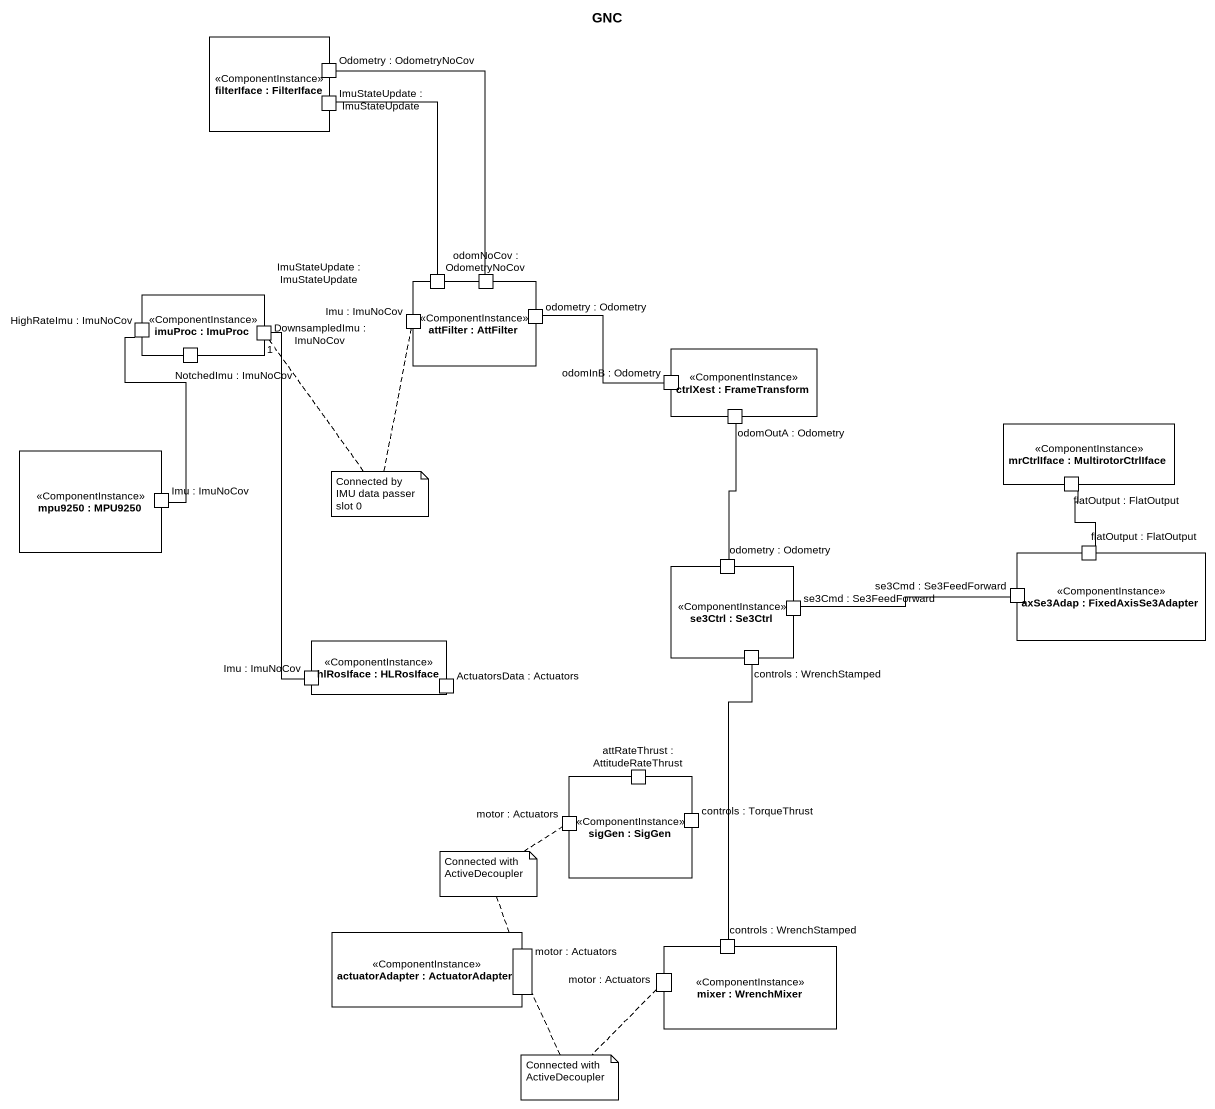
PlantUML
@startuml
title GNC
rectangle "filterIface : FilterIface" as filterIface <<ComponentInstance>> {
  port "Odometry : OdometryNoCov" as Odometry_OdometryNoCov
  port "ImuStateUpdate : ImuStateUpdate" as ImuStateUpdate
}
rectangle "attFilter : AttFilter" as attFilter <<ComponentInstance>> {
  port "ImuStateUpdate : ImuStateUpdate" as ImuStateUpdate_2
  port "odomNoCov : OdometryNoCov" as odomNoCov_OdometryNoCov
  port "Imu : ImuNoCov" as Imu_ImuNoCov
  port "odometry : Odometry" as odometry_Odometry
}
rectangle "imuProc : ImuProc" as imuProc <<ComponentInstance>> {
  port "HighRateImu : ImuNoCov" as HighRateImu_ImuNoCov
  port "DownsampledImu : ImuNoCov" as DownsampledImu_ImuNoCov
  port "NotchedImu : ImuNoCov" as NotchedImu_ImuNoCov
}
rectangle "ctrlXest : FrameTransform" as ctrlXest <<ComponentInstance>> {
  port "odomInB : Odometry" as odomInB_Odometry
  port "odomOutA : Odometry" as odomOutA_Odometry
}
rectangle "mrCtrlIface : MultirotorCtrlIface" as mrCtrlIface <<ComponentInstance>> {
  port "flatOutput : FlatOutput" as flatOutput_FlatOutput
}
rectangle "mpu9250 : MPU9250" as mpu9250 <<ComponentInstance>> {
  port "Imu : ImuNoCov" as Imu_ImuNoCov_2
}
rectangle "axSe3Adap : FixedAxisSe3Adapter" as axSe3Adap <<ComponentInstance>> {
  port "flatOutput : FlatOutput" as flatOutput_FlatOutput_2
  port "se3Cmd : Se3FeedForward" as se3Cmd_Se3FeedForward
}
rectangle "se3Ctrl : Se3Ctrl" as se3Ctrl <<ComponentInstance>> {
  port "odometry : Odometry" as odometry_Odometry_2
  port "se3Cmd : Se3FeedForward" as se3Cmd_Se3FeedForward_2
  port "controls : WrenchStamped" as controls_WrenchStamped
}
rectangle "hlRosIface : HLRosIface" as hlRosIface <<ComponentInstance>> {
  port "Imu : ImuNoCov" as Imu_ImuNoCov_3
  port "ActuatorsData : Actuators" as ActuatorsData_Actuators
}
rectangle "sigGen : SigGen" as sigGen <<ComponentInstance>> {
  port "attRateThrust : AttitudeRateThrust" as attRateThrust
  port "motor : Actuators" as motor_Actuators
  port "controls : TorqueThrust" as controls_TorqueThrust
}
rectangle "actuatorAdapter : ActuatorAdapter" as actuatorAdapter <<ComponentInstance>> {
  port "motor : Actuators" as motor_Actuators_2
}
rectangle "mixer : WrenchMixer" as mixer <<ComponentInstance>> {
  port "controls : WrenchStamped" as controls_WrenchStamped_2
  port "motor : Actuators" as motor_Actuators_3
}
Odometry_OdometryNoCov -- odomNoCov_OdometryNoCov
ImuStateUpdate -- ImuStateUpdate_2
DownsampledImu_ImuNoCov "1" -- Imu_ImuNoCov_3
odometry_Odometry -right- odomInB_Odometry
odomOutA_Odometry -- odometry_Odometry_2
Imu_ImuNoCov_2 -up- HighRateImu_ImuNoCov
flatOutput_FlatOutput -- flatOutput_FlatOutput_2
se3Cmd_Se3FeedForward -left- se3Cmd_Se3FeedForward_2
controls_WrenchStamped_2 -up- controls_WrenchStamped
note as N1
  Connected by IMU data passer slot 0
end note
N1 .. Imu_ImuNoCov
N1 .. DownsampledImu_ImuNoCov
note as N2
  Connected with ActiveDecoupler
end note
N2 .. motor_Actuators
N2 .. motor_Actuators_2
note as N3
  Connected with ActiveDecoupler
end note
N3 .. motor_Actuators_2
N3 .. motor_Actuators_3
@enduml
